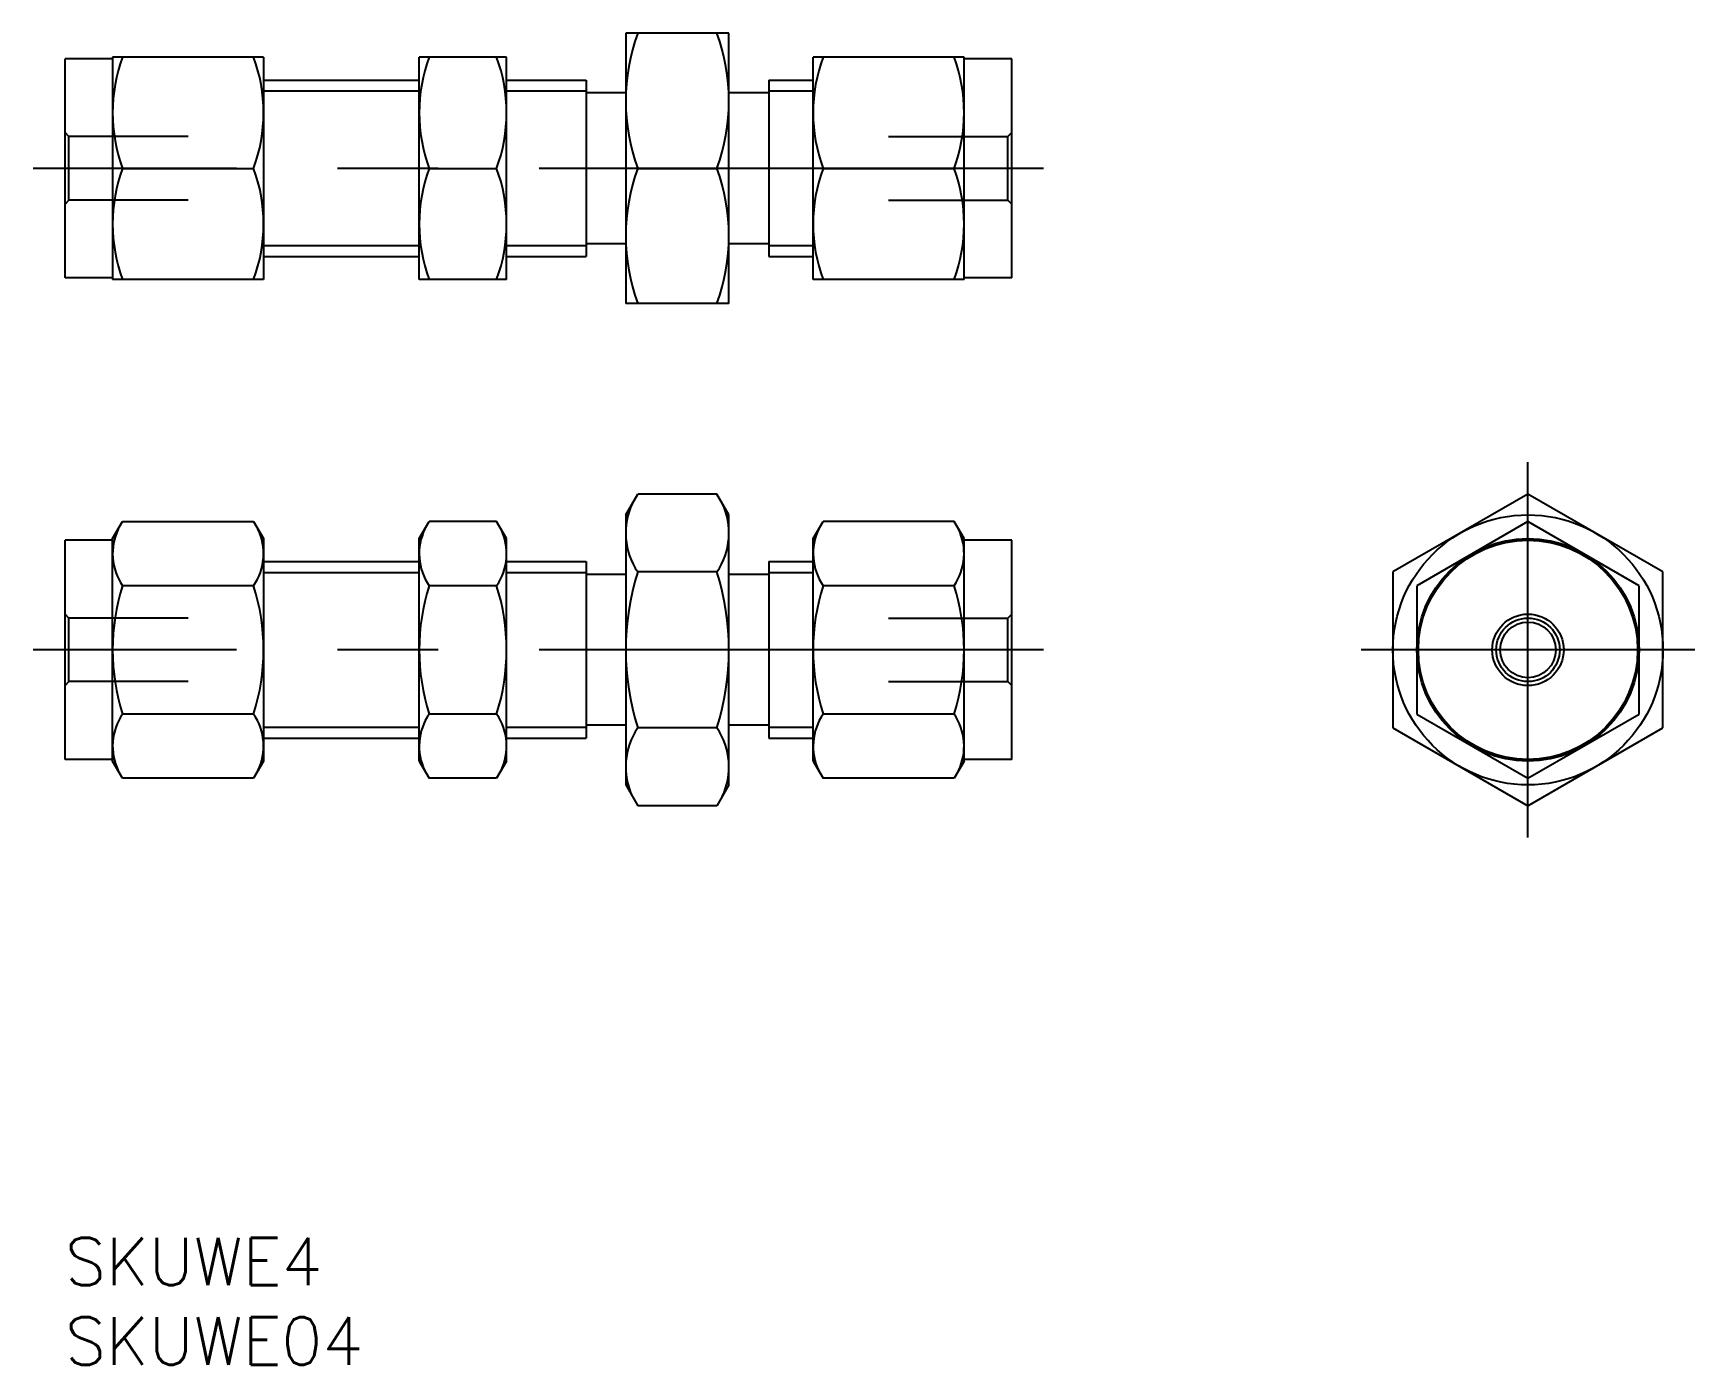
# Model space of a CAD drawing. Extents: x -2 to 103, y 0 to 84.
import ezdxf

# ---------------------------------------------------------------- set-up
doc = ezdxf.new("R2010")
doc.units = 0
doc.linetypes.add('CENTER', pattern=[50.8, 31.75, -6.35, 6.35, -6.35])
doc.linetypes.add('DASHED', pattern=[19.05, 12.7, -6.35])
doc.layers.get('0').update_dxf_attribs({"linetype": 'CONTINUOUS'})
doc.layers.add('CENTER', color=1, linetype='CENTER')
doc.styles.get("Standard").update_dxf_attribs({"font": 'txt.shx', "height": 3, "bigfont": 'bigfont.shx'})

msp = doc.modelspace()

# ---------------------------------------------------------------- linework, layer by layer
at = {"color": 7, "linetype": 'CONTINUOUS'}
for p, q in [((35.3, 83.81), (35.3, 66.81)), ((41.8, 83.81), (35.3, 83.81)), ((41.8, 66.81), (41.8, 83.81)), ((0, 68.41), (0, 82.21)), ((3, 82.21), (0, 82.21)), ((3, 82.31), (3, 68.31)), ((12.5, 82.31), (3, 82.31)), ((12.5, 82.31), (12.5, 68.31)), ((22.3, 68.31), (22.3, 82.31)), ((27.8, 82.31), (22.3, 82.31)), ((27.8, 68.31), (27.8, 82.31)), ((47.1, 68.31), (47.1, 82.31)), ((56.6, 82.31), (47.1, 82.31)), ((56.6, 68.31), (56.6, 82.31)), ((59.6, 82.21), (56.6, 82.21)), ((59.6, 68.41), (59.6, 82.21)), ((12.5, 80.87), (22.3, 80.87)), ((27.8, 80.87), (32.8, 80.87)), ((32.8, 80.87), (32.8, 69.76)), ((44.3, 80.87), (44.3, 69.76)), ((44.3, 80.87), (47.1, 80.87)), ((35.3, 80.06), (32.8, 80.06)), ((44.3, 80.06), (41.8, 80.06)), ((3.63, 75.31), (11.87, 75.31)), ((22.93, 75.31), (27.17, 75.31)), ((36.06, 75.31), (41.04, 75.31)), ((47.73, 75.31), (55.97, 75.31)), ((35.3, 70.56), (32.8, 70.56)), ((44.3, 70.56), (41.8, 70.56)), ((12.5, 69.76), (22.3, 69.76)), ((27.8, 69.76), (32.8, 69.76)), ((44.3, 69.76), (47.1, 69.76)), ((3, 68.41), (0, 68.41)), ((12.5, 68.31), (3, 68.31)), ((27.8, 68.31), (22.3, 68.31)), ((56.6, 68.31), (47.1, 68.31)), ((59.6, 68.41), (56.6, 68.41)), ((41.8, 66.81), (35.3, 66.81)), ((35.3, 53.5), (36.06, 54.81)), ((41.04, 54.81), (36.06, 54.81)), ((41.8, 53.5), (41.04, 54.81)), ((92.1, 54.81), (83.6, 49.91)), ((100.6, 49.91), (92.1, 54.81)), ((35.3, 53.5), (35.3, 36.5)), ((41.8, 36.5), (41.8, 53.5)), ((3, 52), (3.63, 53.08)), ((3.63, 53.08), (11.87, 53.08)), ((11.87, 53.08), (12.5, 52)), ((22.3, 52), (22.93, 53.08)), ((27.17, 53.08), (22.93, 53.08)), ((27.8, 52), (27.17, 53.08)), ((47.1, 52), (47.73, 53.08)), ((55.97, 53.08), (47.73, 53.08)), ((56.6, 52), (55.97, 53.08)), ((92.1, 53.08), (85.1, 49.04)), ((99.1, 49.04), (92.1, 53.08)), ((0, 38.1), (0, 51.9)), ((3, 51.9), (0, 51.9)), ((3, 38), (3, 52)), ((12.5, 52), (12.5, 38)), ((22.3, 38), (22.3, 52)), ((27.8, 38), (27.8, 52)), ((47.1, 38), (47.1, 52)), ((56.6, 38), (56.6, 52)), ((59.6, 51.9), (56.6, 51.9)), ((59.6, 38.1), (59.6, 51.9)), ((12.5, 50.56), (22.3, 50.56)), ((27.8, 50.56), (32.8, 50.56)), ((32.8, 50.56), (32.8, 39.44)), ((44.3, 50.56), (44.3, 39.44)), ((44.3, 50.56), (47.1, 50.56)), ((35.3, 49.75), (32.8, 49.75)), ((41.04, 49.91), (36.06, 49.91)), ((44.3, 49.75), (41.8, 49.75)), ((83.6, 49.91), (83.6, 40.09)), ((100.6, 40.09), (100.6, 49.91)), ((11.87, 49.04), (3.63, 49.04)), ((27.17, 49.04), (22.93, 49.04)), ((55.97, 49.04), (47.73, 49.04)), ((85.1, 49.04), (85.1, 40.96)), ((99.1, 40.96), (99.1, 49.04)), ((11.87, 40.96), (3.63, 40.96)), ((27.17, 40.96), (22.93, 40.96)), ((55.97, 40.96), (47.73, 40.96)), ((85.1, 40.96), (92.1, 36.92)), ((92.1, 36.92), (99.1, 40.96)), ((35.3, 40.25), (32.8, 40.25)), ((41.04, 40.09), (36.06, 40.09)), ((44.3, 40.25), (41.8, 40.25)), ((83.6, 40.09), (92.1, 35.19)), ((92.1, 35.19), (100.6, 40.09)), ((12.5, 39.44), (22.3, 39.44)), ((27.8, 39.44), (32.8, 39.44)), ((44.3, 39.44), (47.1, 39.44)), ((3, 38.1), (0, 38.1)), ((3.63, 36.92), (3, 38)), ((12.5, 38), (11.87, 36.92)), ((22.3, 38), (22.93, 36.92)), ((27.8, 38), (27.17, 36.92)), ((47.1, 38), (47.73, 36.92)), ((56.6, 38), (55.97, 36.92)), ((59.6, 38.1), (56.6, 38.1)), ((11.87, 36.92), (3.63, 36.92)), ((27.17, 36.92), (22.93, 36.92)), ((55.97, 36.92), (47.73, 36.92)), ((35.3, 36.5), (36.06, 35.19)), ((41.8, 36.5), (41.04, 35.19)), ((41.04, 35.19), (36.06, 35.19))]:
    msp.add_line(p, q, dxfattribs=at)
at = {"color": 3, "linetype": 'CONTINUOUS'}
for p, q in [((12.5, 80.18), (22.3, 80.18)), ((27.8, 80.18), (32.8, 80.18)), ((44.3, 80.18), (47.1, 80.18)), ((12.5, 70.45), (22.3, 70.45)), ((27.8, 70.45), (32.8, 70.45)), ((44.3, 70.45), (47.1, 70.45)), ((12.5, 49.87), (22.3, 49.87)), ((27.8, 49.87), (32.8, 49.87)), ((44.3, 49.87), (47.1, 49.87)), ((12.5, 40.13), (22.3, 40.13)), ((27.8, 40.13), (32.8, 40.13)), ((44.3, 40.13), (47.1, 40.13))]:
    msp.add_line(p, q, dxfattribs=at)
at = {"color": 3, "linetype": 'DASHED'}
for p, q in [((0.25, 77.31), (0, 77.56)), ((59.35, 77.31), (59.6, 77.56)), ((7.75, 77.31), (0.25, 77.31)), ((0.25, 73.31), (0.25, 77.31)), ((51.85, 77.31), (59.35, 77.31)), ((59.35, 73.31), (59.35, 77.31)), ((0.25, 73.31), (0, 73.06)), ((7.75, 73.31), (0.25, 73.31)), ((51.85, 73.31), (59.35, 73.31)), ((59.35, 73.31), (59.6, 73.06)), ((0.25, 47), (0, 47.25)), ((59.35, 47), (59.6, 47.25)), ((7.75, 47), (0.25, 47)), ((0.25, 43), (0.25, 47)), ((51.85, 47), (59.35, 47)), ((59.35, 43), (59.35, 47)), ((0.25, 43), (0, 42.75)), ((7.75, 43), (0.25, 43)), ((51.85, 43), (59.35, 43)), ((59.35, 43), (59.6, 42.75))]:
    msp.add_line(p, q, dxfattribs=at)
at = {"color": 7, "linetype": 'CONTINUOUS'}
for radius in [8.5, 7, 6.9, 2.25, 2, 1.75]:
    msp.add_circle((92.1, 45), radius, dxfattribs=at)
for centre, radius, start, end in [((47.58, 79.56), 12.28, 159.7438, 200.2562), ((29.52, 79.56), 12.28, 339.7438, 20.2562), ((13.11, 78.81), 10.11, 159.7438, 200.2562), ((2.39, 78.81), 10.11, 339.7438, 20.2562), ((32.41, 78.81), 10.11, 159.7438, 200.2562), ((17.69, 78.81), 10.11, 339.7438, 20.2562), ((57.21, 78.81), 10.11, 159.7438, 200.2562), ((46.49, 78.81), 10.11, 339.7438, 20.2562), ((13.11, 71.81), 10.11, 159.7438, 200.2562), ((2.39, 71.81), 10.11, 339.7438, 20.2562), ((32.41, 71.81), 10.11, 159.7438, 200.2562), ((17.69, 71.81), 10.11, 339.7438, 20.2562), ((47.58, 71.06), 12.28, 159.7438, 200.2562), ((29.52, 71.06), 12.28, 339.7438, 20.2562), ((57.21, 71.81), 10.11, 159.7438, 200.2562), ((46.49, 71.81), 10.11, 339.7438, 20.2562), ((39.64, 52.36), 4.34, 154.3842, 214.3842), ((37.46, 52.36), 4.34, 325.6158, 25.6158), ((6.58, 51.06), 3.58, 154.3842, 214.3842), ((8.92, 51.06), 3.58, 325.6158, 25.6158), ((25.88, 51.06), 3.58, 154.3842, 214.3842), ((24.22, 51.06), 3.58, 325.6158, 25.6158), ((50.68, 51.06), 3.58, 154.3842, 214.3842), ((53.02, 51.06), 3.58, 325.6158, 25.6158), ((51.54, 45), 16.24, 162.412, 197.588), ((25.56, 45), 16.24, 342.412, 17.588), ((16.37, 45), 13.37, 162.412, 197.588), ((-0.87, 45), 13.37, 342.412, 17.588), ((35.67, 45), 13.37, 162.412, 197.588), ((14.43, 45), 13.37, 342.412, 17.588), ((60.47, 45), 13.37, 162.412, 197.588), ((43.23, 45), 13.37, 342.412, 17.588), ((6.58, 38.94), 3.58, 145.6158, 205.6158), ((8.92, 38.94), 3.58, 334.3842, 34.3842), ((25.88, 38.94), 3.58, 145.6158, 205.6158), ((24.22, 38.94), 3.58, 334.3842, 34.3842), ((50.68, 38.94), 3.58, 145.6158, 205.6158), ((53.02, 38.94), 3.58, 334.3842, 34.3842), ((39.64, 37.64), 4.34, 145.6158, 205.6158), ((37.46, 37.64), 4.34, 334.3842, 34.3842)]:
    msp.add_arc(centre, radius, start, end, dxfattribs=at)
at = {"layer": 'CENTER', "color": 1, "linetype": 'CENTER'}
for p, q in [((61.6, 75.31), (-2, 75.31)), ((92.1, 33.19), (92.1, 56.81)), ((61.6, 45), (-2, 45)), ((102.6, 45), (81.6, 45))]:
    msp.add_line(p, q, dxfattribs=at)

# ---------------------------------------------------------------- texts
at = {"color": 7, "linetype": 'CONTINUOUS'}
for s, p in [('SKUWE4', (0, 5)), ('SKUWE04', (0, 0))]:
    msp.add_text(s, height=3, dxfattribs=at).set_placement(p)

doc.saveas('drawing.dxf')
